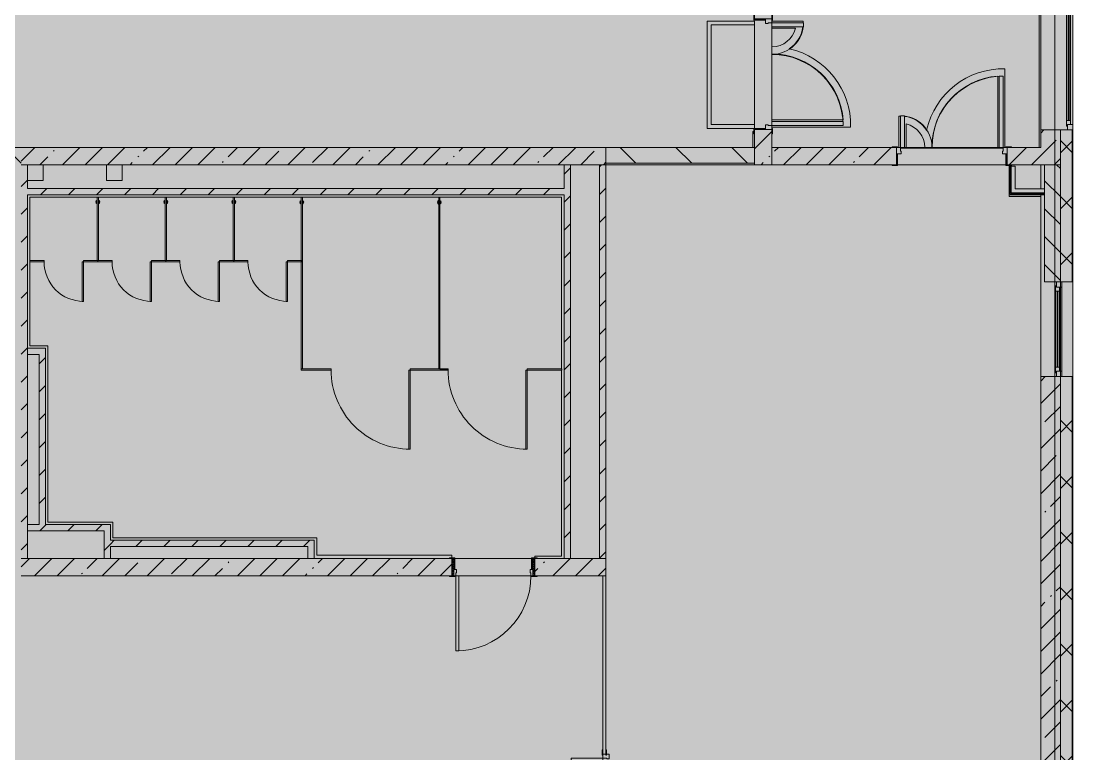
# Model space of a CAD drawing. Header units: millimetres. Extents: x 81303 to 275082, y -8553 to 29000.
# Drawn here: x 260002 to 273310, y 2927 to 12198 of the extents above; entities that cross this region are included whole.
import ezdxf

# ---------------------------------------------------------------- set-up
doc = ezdxf.new("R2010")
doc.units = ezdxf.units.MM
doc.linetypes.add('Осевая', pattern=[31.75, 6.35, -4.7625, 15.875, -4.7625])
doc.layers.add('A-DETL-GENF-2', color=7, linetype='Continuous', lineweight=9, true_color=0xc0c0c0, transparency=0.4)
for name, color, linetype, lineweight, true_color in [('A-DOOR-1', 7, 'Continuous', 5, 0xb7b7b7), ('A-DOOR-2', 7, 'Continuous', 5, 0xe2e2e2), ('A-DOOR-3', 7, 'Continuous', 5, 0xaaaaaa), ('A-DOOR-4', 7, 'Continuous', 5, 0x737373), ('A-DOOR-FRAM-1', 7, 'Continuous', 5, 0xe2e2e2), ('A-DOOR-FRAM-2', 7, 'Continuous', 5, 0xb7b7b7), ('A-DOOR-FRAM-3', 7, 'Continuous', 5, 0xaaaaaa), ('A-FLOR-1', 7, 'Continuous', 5, 0xb7b7b7), ('A-GENM-2', 7, 'Continuous', 5, 0x737373), ('A-GENM-3', 7, 'Continuous', 5, 0xe2ddcd), ('A-GLAZ-2', 7, 'Continuous', 5, 0x737373), ('A-WALL-4', 7, 'Continuous', 5, 0x737373), ('A-WALL-5', 7, 'Continuous', 9, 0x737373), ('I-WALL-2', 7, 'Continuous', 9, 0xe7e7e7), ('I-WALL-4', 7, 'Continuous', 5, 0x737373)]:
    doc.layers.add(name, color=color, linetype=linetype, lineweight=lineweight, true_color=true_color)
for name, color, linetype, lineweight in [('A-GLAZ-3', 7, 'Continuous', 5), ('A-WALL-3', 7, 'Continuous', 5), ('I-WALL-3', 7, 'Continuous', 5), ('Оси', 7, 'Continuous', 9), ('Оси-2', 7, 'Осевая', 9)]:
    doc.layers.add(name, color=color, linetype=linetype, lineweight=lineweight)
pattern_1 = [(45, (148072.5, 0), (-176.7767, 176.7767), [])]
pattern_2 = [(45, (148072.5, 0), (-285.1231, 285.1231), []), (45, (148357.62, 0), (-285.1231, 285.1231), [504.031, -100.806, 16.764, -84.042])]
pattern_3 = [(45, (148072.5, 0), (-530.33, 530.33), []), (135, (148072.5, 0), (-530.33, -530.33), [])]

# ---------------------------------------------------------------- blocks, each defined once
blk = doc.blocks.new('120_Окно_СКБ_1Ст - 120_Окно_СКБ_1Ст 1200х2500_h_ с форточкой 3-24161067-3_10_3_птичка')
at = {"layer": 'A-GLAZ-2'}
for p, q in [((-600, -127), (-600, -57)), ((-600, -57), (-530, -57)), ((600, -57), (-600, -57)), ((-530, -127), (-600, -127)), ((-600, -127), (-550, -127)), ((-530, -127), (-550, -127)), ((-550, -127), (-550, -137)), ((-530, -57), (-530, -127)), ((530, -87), (-530, -87)), ((-530, -87), (-530, -127)), ((-480, -137), (-480, -87)), ((-480, -107), (480, -107)), ((480, -117), (-480, -117)), ((480, -137), (480, -87)), ((530, -127), (530, -57)), ((530, -57), (600, -57)), ((530, -127), (530, -87)), ((600, -127), (530, -127)), ((550, -127), (530, -127)), ((550, -127), (600, -127)), ((550, -137), (550, -127)), ((600, -57), (600, -127)), ((-550, -137), (550, -137)), ((550, -137), (-550, -137))]:
    blk.add_line(p, q, dxfattribs=at)
blk = doc.blocks.new('110_Дверь_СКБ_2Ст - Д-5_п_ Из игровой в коридор-32679362-3_10_3_птичка')
at = {"layer": 'A-DOOR-2'}
for points in [[(612.5, 110), (662.5, 110), (662.5, 1010), (612.5, 1010), (612.5, 152.6)], [(-637.5, 110), (-587.5, 110), (-587.5, 510), (-637.5, 510)], [(712.5, -110), (712.5, 30), (697.5, 30), (697.5, -110)]]:
    blk.add_hatch(color=256, dxfattribs=at).paths.add_polyline_path(points)
h = blk.add_hatch(color=256, dxfattribs=at)
h.paths.add_polyline_path([(652.5, 30), (712.5, 30), (712.5, 110), (662.5, 110), (662.5, 60), (652.5, 60)])
h.paths.add_polyline_path([(-687.5, 30), (-627.5, 30), (-627.5, 60), (-637.5, 60), (-637.5, 110), (-687.5, 110)])
at = {"layer": 'A-DOOR-FRAM-1'}
for points in [[(-672.5, 110), (-672.5, 118), (-742.5, 118), (-742.5, 110)], [(-672.5, -110), (-672.5, 30), (-687.5, 30), (-687.5, -110)], [(767.5, 110), (767.5, 118), (697.5, 118), (697.5, 110), (761.2, 110)], [(-672.5, -118), (-672.5, -110), (-742.5, -110), (-742.5, -118)], [(767.5, -118), (767.5, -110), (697.5, -110), (697.5, -118), (761.2, -118)]]:
    blk.add_hatch(color=256, dxfattribs=at).paths.add_polyline_path(points)
at = {"layer": 'A-DOOR-1'}
for p, q in [((662.5, 1010), (612.5, 1010)), ((612.5, 1010), (612.5, 110)), ((662.5, 110), (662.5, 1010)), ((-637.5, 510), (-637.5, 110)), ((-587.5, 510), (-637.5, 510)), ((-587.5, 110), (-587.5, 510)), ((-637.5, 110), (-587.5, 110)), ((612.5, 110), (662.5, 110))]:
    blk.add_line(p, q, dxfattribs=at)
for centre, radius, start, end in [((662.5, 110), 900, 90, 180), ((-637.5, 110), 400, 360, 90)]:
    blk.add_arc(centre, radius, start, end, dxfattribs=at)
at = {"layer": 'A-DOOR-FRAM-2'}
for p, q in [((-672.5, 118), (-742.5, 118)), ((-742.5, 118), (-742.5, 110)), ((-742.5, 110), (-672.5, 110)), ((-637.5, 110), (-687.5, 110)), ((-687.5, 110), (-687.5, 30)), ((-687.5, 30), (-627.5, 30)), ((-672.5, 30), (-687.5, 30)), ((-687.5, 30), (-687.5, -110)), ((-672.5, 110), (-672.5, 118)), ((-672.5, -110), (-672.5, 30)), ((-637.5, 60), (-637.5, 110)), ((-627.5, 60), (-637.5, 60)), ((-627.5, 30), (-627.5, 60)), ((662.5, 60), (652.5, 60)), ((652.5, 60), (652.5, 30)), ((652.5, 30), (712.5, 30)), ((662.5, 110), (662.5, 60)), ((712.5, 110), (662.5, 110)), ((767.5, 118), (697.5, 118)), ((697.5, 118), (697.5, 110)), ((697.5, 110), (767.5, 110)), ((712.5, 30), (697.5, 30)), ((697.5, 30), (697.5, -110)), ((712.5, 30), (712.5, 110)), ((712.5, -110), (712.5, 30)), ((767.5, 110), (767.5, 118)), ((-672.5, -110), (-742.5, -110)), ((-742.5, -110), (-742.5, -118)), ((-742.5, -118), (-672.5, -118)), ((-687.5, -110), (-672.5, -110)), ((-672.5, -118), (-672.5, -110)), ((697.5, -110), (712.5, -110)), ((767.5, -110), (697.5, -110)), ((697.5, -110), (697.5, -118)), ((697.5, -118), (767.5, -118)), ((767.5, -118), (767.5, -110))]:
    blk.add_line(p, q, dxfattribs=at)
blk = doc.blocks.new('110_Дверь_СКБ_2Ст - Д-1_л_Лестничная клетка EIS60 2-32142534-3_10_3_птичка')
at = {"layer": 'A-DOOR-2'}
for points in [[(612, 110), (662, 110), (662, 1010), (612, 1010), (612, 603)], [(-588, 110), (-588, 510), (-638, 510), (-638, 110)], [(712, -110), (712, 30), (698, 25), (698, -110)]]:
    blk.add_hatch(color=256, dxfattribs=at).paths.add_polyline_path(points)
h = blk.add_hatch(color=256, dxfattribs=at)
h.paths.add_polyline_path([(652, 30), (712, 30), (712, 110), (662, 110), (662, 60), (652, 60)])
h.paths.add_polyline_path([(-688, 30), (-628, 30), (-628, 60), (-638, 60), (-638, 110), (-688, 110)])
at = {"layer": 'A-DOOR-FRAM-1'}
for points in [[(-672, 110), (-672, 118), (-742, 118), (-742, 110)], [(-672, -110), (-672, 30), (-688, 25), (-688, -110)], [(768, 110), (768, 118), (698, 118), (698, 110)], [(-672, -118), (-672, -110), (-742, -110), (-742, -118)], [(768, -118), (768, -110), (698, -110), (698, -118)]]:
    blk.add_hatch(color=256, dxfattribs=at).paths.add_polyline_path(points)
at = {"layer": 'A-DOOR-1'}
for p, q in [((662, 1010), (612, 1010)), ((612, 1010), (612, 110)), ((662, 110), (662, 1010)), ((-638, 510), (-638, 110)), ((-588, 510), (-638, 510)), ((-588, 110), (-588, 510)), ((-638, 110), (-588, 110)), ((612, 110), (662, 110))]:
    blk.add_line(p, q, dxfattribs=at)
for centre, radius, start, end in [((662, 110), 900, 90, 180), ((-638, 110), 400, 360, 90)]:
    blk.add_arc(centre, radius, start, end, dxfattribs=at)
at = {"layer": 'A-DOOR-FRAM-2'}
for p, q in [((-672, 118), (-742, 118)), ((-742, 118), (-742, 110)), ((-742, 110), (-672, 110)), ((-638, 110), (-688, 110)), ((-688, 110), (-688, 30)), ((-688, 30), (-628, 30)), ((-672, 30), (-688, 30)), ((-688, 30), (-688, -110)), ((-672, 110), (-672, 118)), ((-672, -110), (-672, 30)), ((-638, 60), (-638, 110)), ((-628, 60), (-638, 60)), ((-628, 30), (-628, 60)), ((662, 60), (652, 60)), ((652, 60), (652, 30)), ((652, 30), (712, 30)), ((662, 110), (662, 60)), ((712, 110), (662, 110)), ((768, 118), (698, 118)), ((698, 118), (698, 110)), ((698, 110), (768, 110)), ((712, 30), (698, 30)), ((698, 30), (698, -110)), ((712, 30), (712, 110)), ((712, -110), (712, 30)), ((768, 110), (768, 118)), ((-672, -110), (-742, -110)), ((-742, -110), (-742, -118)), ((-742, -118), (-672, -118)), ((-688, -110), (-672, -110)), ((-672, -118), (-672, -110)), ((698, -110), (712, -110)), ((768, -110), (698, -110)), ((698, -110), (698, -118)), ((698, -118), (768, -118)), ((768, -118), (768, -110))]:
    blk.add_line(p, q, dxfattribs=at)
blk = doc.blocks.new('110_Дверь_СКБ_1Ст_Внутренняя1 - Д-7а_л__950x2100h_Туалет-V51-3_10_3_птичка')
at = {"layer": 'A-DOOR-2'}
h = blk.add_hatch(color=256, dxfattribs=at)
h.paths.add_polyline_path([(-487.5, 110), (-487.5, 30), (-452.5, 30), (-452.5, 70), (-462.5, 70), (-462.5, 110), (-476.9, 110)])
h.paths.add_polyline_path([(512.5, 110), (487.5, 110), (487.5, 70), (477.5, 70), (477.5, 30), (512.5, 30)])
at = {"layer": 'A-DOOR-3'}
h = blk.add_hatch(dxfattribs=at)
h.set_pattern_fill('FP_85', color=256, style=0, pattern_type=2)
h.set_pattern_definition([(135, (1776.41, 174.685), (-14.14214, -14.14214), []), (225, (1776.41, 174.685), (14.14214, -14.14214), [])])
h.paths.add_polyline_path([(537.5, 110), (512.5, 110), (512.5, -110), (537.5, -110)])
at = {"layer": 'A-DOOR-FRAM-1'}
for points in [[(487.5, 1060), (447.5, 1060), (447.5, 110), (487.5, 110), (487.5, 1010.4)], [(-472.5, 118), (-542.5, 118), (-542.5, 110), (-472.5, 110)], [(-476.9, 30), (-487.5, 30), (-487.5, -110), (-472.5, -110), (-472.5, 30)], [(567.5, 118), (497.5, 118), (497.5, 110), (567.5, 110)], [(512.5, 30), (497.5, 30), (497.5, -110), (512.5, -110)], [(-472.5, -110), (-542.5, -110), (-542.5, -118), (-472.5, -118)], [(567.5, -110), (497.5, -110), (497.5, -118), (567.5, -118)]]:
    blk.add_hatch(color=256, dxfattribs=at).paths.add_polyline_path(points)
at = {"layer": 'A-DOOR-FRAM-3'}
h = blk.add_hatch(dxfattribs=at)
h.set_pattern_fill('FP_86', color=256, style=0, pattern_type=2)
h.set_pattern_definition([(45, (-346.384, 174.685), (-14.1421, 14.1421), []), (135, (-346.384, 174.685), (-14.1421, -14.1421), [])])
h.paths.add_polyline_path([(-487.5, 110), (-512.5, 110), (-512.5, -110), (-487.5, -110)])
at = {"layer": 'A-DOOR-1'}
for p, q in [((487.5, 1060), (447.5, 1060)), ((447.5, 1060), (447.5, 110)), ((487.5, 110), (487.5, 1060)), ((447.5, 110), (487.5, 110))]:
    blk.add_line(p, q, dxfattribs=at)
blk.add_arc((487.5, 110), 950, 90, 180, dxfattribs=at)
at = {"layer": 'A-DOOR-FRAM-2'}
for p, q in [((-472.5, 118), (-542.5, 118)), ((-542.5, 118), (-542.5, 110)), ((-542.5, 110), (-472.5, 110)), ((-487.5, 110), (-512.5, 110)), ((-512.5, 110), (-512.5, -110)), ((-462.5, 110), (-487.5, 110)), ((-487.5, 110), (-487.5, 30)), ((-487.5, -110), (-487.5, 110)), ((-472.5, 110), (-487.5, 110)), ((-487.5, 110), (-487.5, 109)), ((-487.5, 109), (-472.5, 109)), ((-487.5, 30), (-452.5, 30)), ((-472.5, 30), (-487.5, 30)), ((-487.5, 30), (-487.5, -110)), ((-472.5, 110), (-472.5, 118)), ((-472.5, 109), (-472.5, 110)), ((-472.5, -110), (-472.5, 30)), ((-462.5, 70), (-462.5, 110)), ((-452.5, 70), (-462.5, 70)), ((-452.5, 30), (-452.5, 70)), ((487.5, 70), (477.5, 70)), ((477.5, 70), (477.5, 30)), ((477.5, 30), (512.5, 30)), ((487.5, 110), (487.5, 70)), ((512.5, 110), (487.5, 110)), ((567.5, 118), (497.5, 118)), ((497.5, 118), (497.5, 110)), ((512.5, 110), (497.5, 110)), ((497.5, 110), (497.5, 109)), ((497.5, 110), (567.5, 110)), ((497.5, 109), (512.5, 109)), ((512.5, 30), (497.5, 30)), ((497.5, 30), (497.5, -110)), ((512.5, 30), (512.5, 110)), ((537.5, 110), (512.5, 110)), ((512.5, 110), (512.5, -110)), ((512.5, 109), (512.5, 110)), ((512.5, -110), (512.5, 30)), ((537.5, -110), (537.5, 110)), ((567.5, 110), (567.5, 118)), ((-472.5, -110), (-542.5, -110)), ((-542.5, -110), (-542.5, -118)), ((-542.5, -118), (-472.5, -118)), ((-512.5, -110), (-487.5, -110)), ((-487.5, -110), (-472.5, -110)), ((-472.5, -118), (-472.5, -110)), ((497.5, -110), (512.5, -110)), ((567.5, -110), (497.5, -110)), ((497.5, -110), (497.5, -118)), ((497.5, -118), (567.5, -118)), ((512.5, -110), (537.5, -110)), ((567.5, -118), (567.5, -110))]:
    blk.add_line(p, q, dxfattribs=at)
blk = doc.blocks.new('120_Окно_СКБ_2Ст_Фрамуга сверху - 120_Окно_СКБ_2Ст_2300х2500_h_ ДОО 2-24160916-3_10_3_птичка')
at = {"layer": 'A-GLAZ-2'}
for p, q in [((-1150, 13), (-1150, 78)), ((-1080, 13), (-1150, 13)), ((-1150, 13), (-540, 13)), ((-1080, 78), (-1080, 13)), ((-590, 53), (-1080, 53)), ((-590, 43), (-1080, 43)), ((-1080, 13), (-540, 13)), ((-590, 13), (-590, 78)), ((-520, 13), (-590, 13)), ((-520, 13), (-540, 13)), ((-540, 13), (-540, 3)), ((-540, 3), (1100, 3)), ((1100, 3), (-540, 3)), ((-520, 78), (-520, 13)), ((1080, 53), (-520, 53)), ((-520, 53), (-520, 13)), ((-470, 3), (-470, 53)), ((-470, 33), (1030, 33)), ((1030, 23), (-470, 23)), ((1030, 3), (1030, 53)), ((1080, 13), (1080, 78)), ((1080, 13), (1080, 53)), ((1150, 13), (1080, 13)), ((1100, 13), (1080, 13)), ((1100, 13), (1150, 13)), ((1100, 3), (1100, 13)), ((1150, 78), (1150, 13))]:
    blk.add_line(p, q, dxfattribs=at)
at = {"layer": 'A-GLAZ-3'}
for p, q in [((-1150, 83), (-1080, 83)), ((1150, 83), (-1150, 83)), ((-1080, 83), (1080, 83)), ((-590, 83), (-520, 83)), ((1080, 83), (1150, 83))]:
    blk.add_line(p, q, dxfattribs=at)
blk = doc.blocks.new('131_Сантехническая перегородка_Дверь 5 - СД-1-V163-3_10_3_птичка')
at = {"layer": 'A-GENM-3'}
for points in [[(70, 8), (70, -8), (250, -8), (250, 8)], [(750, 8), (750, -8), (930, -8), (930, 8)]]:
    blk.add_hatch(color=256, dxfattribs=at).paths.add_polyline_path(points)
at = {"layer": 'A-DOOR-4'}
for p, q in [((266, 508), (250, 508)), ((250, 8), (250, 508)), ((266, 8), (266, 508)), ((266, 8), (250, 8))]:
    blk.add_line(p, q, dxfattribs=at)
blk.add_arc((250, 8), 500, 360, 90, dxfattribs=at)
at = {"layer": 'A-GENM-2'}
for p, q in [((250, 8), (70, 8)), ((70, 8), (70, -8)), ((250, -8), (250, 8)), ((930, 8), (750, 8)), ((750, 8), (750, -8)), ((930, -8), (930, 8)), ((70, -8), (250, -8)), ((750, -8), (930, -8))]:
    blk.add_line(p, q, dxfattribs=at)
blk = doc.blocks.new('131_Сантехническая перегородка 6 - СП-1-V161-3_10_3_птичка')
at = {"layer": 'A-GENM-3'}
blk.add_hatch(color=256, dxfattribs=at).paths.add_polyline_path([(800, 8), (0, 8), (0, -8), (800, -8)])
at = {"layer": 'A-GENM-2'}
for p, q in [((800, 8), (0, 8)), ((0, 8), (0, -8)), ((800, -8), (800, 8)), ((0, -8), (800, -8))]:
    blk.add_line(p, q, dxfattribs=at)
at = {"layer": 'A-GENM-2', "flags": 128}
for points in [[(71, 8), (71, 9), (71, 9), (70, 9), (70, 10), (70, 10), (69, 11), (69, 11), (68, 12), (68, 12), (67, 12), (67, 13), (66, 13), (66, 13), (65, 14), (65, 14), (64, 14), (64, 14), (63, 14), (62, 15), (62, 15), (61, 15), (61, 15), (60, 15), (59, 15), (59, 15), (58, 15), (58, 15), (57, 15), (56, 15), (56, 15), (55, 15), (55, 15), (54, 14), (54, 14), (53, 14), (52, 14), (52, 13), (51, 13), (51, 13), (50, 13), (50, 12), (49, 12), (49, 11), (48, 11), (48, 11), (48, 10), (47, 10), (47, 9), (46, 9), (46, 8), (46, 8)], [(46, -8), (46, -9), (47, -9), (47, -9), (47, -10), (48, -10), (48, -11), (49, -11), (49, -12), (50, -12), (50, -12), (51, -13), (51, -13), (52, -13), (52, -14), (53, -14), (53, -14), (54, -14), (54, -14), (55, -15), (56, -15), (56, -15), (57, -15), (57, -15), (58, -15), (59, -15), (59, -15), (60, -15), (60, -15), (61, -15), (62, -15), (62, -15), (63, -15), (63, -14), (64, -14), (64, -14), (65, -14), (66, -13), (66, -13), (67, -13), (67, -13), (68, -12), (68, -12), (69, -11), (69, -11), (69, -11), (70, -10), (70, -10), (71, -9), (71, -9), (71, -8), (71, -8)]]:
    blk.add_lwpolyline(points, dxfattribs=at)
at = {"layer": 'A-GENM-2'}
for radius, start, end in [(24.6, 19.9113, 160.0887), (17.6, 45, 135), (17.6, 45, 135), (15.1, 45, 135), (24.6, 199.9113, 340.0887), (17.6, 225, 315), (17.6, 225, 315), (15.1, 225, 315)]:
    blk.add_arc((59, 0), radius, start, end, dxfattribs=at)
blk = doc.blocks.new('131_Сантехническая перегородка 7 - СП-1-V160-3_10_3_птичка')
at = {"layer": 'A-GENM-3'}
blk.add_hatch(color=256, dxfattribs=at).paths.add_polyline_path([(2166, 8), (-4, 8), (-4, -8), (2166, -8)])
at = {"layer": 'A-GENM-2'}
for p, q in [((2166, 8), (-4, 8)), ((-4, 8), (-4, -8)), ((2166, -8), (2166, 8)), ((-4, -8), (2166, -8))]:
    blk.add_line(p, q, dxfattribs=at)
at = {"layer": 'A-GENM-2', "flags": 128}
for points in [[(71, 8), (71, 9), (71, 9), (70, 9), (70, 10), (70, 10), (69, 11), (69, 11), (68, 12), (68, 12), (67, 12), (67, 13), (66, 13), (66, 13), (65, 14), (65, 14), (64, 14), (64, 14), (63, 14), (62, 15), (62, 15), (61, 15), (61, 15), (60, 15), (59, 15), (59, 15), (58, 15), (58, 15), (57, 15), (56, 15), (56, 15), (55, 15), (55, 15), (54, 14), (54, 14), (53, 14), (52, 14), (52, 13), (51, 13), (51, 13), (50, 13), (50, 12), (49, 12), (49, 11), (48, 11), (48, 11), (48, 10), (47, 10), (47, 9), (46, 9), (46, 8), (46, 8)], [(46, -8), (46, -9), (47, -9), (47, -9), (47, -10), (48, -10), (48, -11), (49, -11), (49, -12), (50, -12), (50, -12), (51, -13), (51, -13), (52, -13), (52, -14), (53, -14), (53, -14), (54, -14), (54, -14), (55, -15), (56, -15), (56, -15), (57, -15), (57, -15), (58, -15), (59, -15), (59, -15), (60, -15), (60, -15), (61, -15), (62, -15), (62, -15), (63, -15), (63, -14), (64, -14), (64, -14), (65, -14), (66, -13), (66, -13), (67, -13), (67, -13), (68, -12), (68, -12), (69, -11), (69, -11), (69, -11), (70, -10), (70, -10), (71, -9), (71, -9), (71, -8), (71, -8)]]:
    blk.add_lwpolyline(points, dxfattribs=at)
at = {"layer": 'A-GENM-2'}
for radius, start, end in [(24.6, 19.9113, 160.0887), (17.6, 45, 135), (17.6, 45, 135), (15.1, 45, 135), (24.6, 199.9113, 340.0887), (17.6, 225, 315), (17.6, 225, 315), (15.1, 225, 315)]:
    blk.add_arc((59, 0), radius, start, end, dxfattribs=at)
blk = doc.blocks.new('131_Сантехническая перегородка_Дверь МГН - СД-1-V162-3_10_3_птичка')
at = {"layer": 'A-GENM-3'}
for points in [[(-370, 8), (-370, -8), (10, -8), (10, 8)], [(1010, 8), (1010, -8), (1390, -8), (1390, 8), (1256, 8)]]:
    blk.add_hatch(color=256, dxfattribs=at).paths.add_polyline_path(points)
at = {"layer": 'A-DOOR-4'}
for p, q in [((10, 1008), (26, 1008)), ((10, 8), (10, 1008)), ((26, 8), (26, 1008)), ((10, 8), (26, 8))]:
    blk.add_line(p, q, dxfattribs=at)
blk.add_arc((10, 8), 1000, 360, 90, dxfattribs=at)
at = {"layer": 'A-GENM-2'}
for p, q in [((10, 8), (-370, 8)), ((-370, 8), (-370, -8)), ((10, -8), (10, 8)), ((1390, 8), (1010, 8)), ((1010, 8), (1010, -8)), ((1390, -8), (1390, 8)), ((-370, -8), (10, -8)), ((1010, -8), (1390, -8))]:
    blk.add_line(p, q, dxfattribs=at)
blk = doc.blocks.new('131_Сантехническая перегородка_Дверь МГН 2 - СД-1-V164-3_10_3_птичка')
at = {"layer": 'A-GENM-3'}
for points in [[(-430, 8), (-430, -8), (10, -8), (10, 8)], [(1010, 8), (1010, -8), (1110, -8), (1110, 8)]]:
    blk.add_hatch(color=256, dxfattribs=at).paths.add_polyline_path(points)
at = {"layer": 'A-DOOR-4'}
for p, q in [((10, 1008), (26, 1008)), ((10, 8), (10, 1008)), ((26, 8), (26, 1008)), ((10, 8), (26, 8))]:
    blk.add_line(p, q, dxfattribs=at)
blk.add_arc((10, 8), 1000, 360, 90, dxfattribs=at)
at = {"layer": 'A-GENM-2'}
for p, q in [((10, 8), (-430, 8)), ((-430, 8), (-430, -8)), ((10, -8), (10, 8)), ((1110, 8), (1010, 8)), ((1010, 8), (1010, -8)), ((1110, -8), (1110, 8)), ((-430, -8), (10, -8)), ((1010, -8), (1110, -8))]:
    blk.add_line(p, q, dxfattribs=at)
blk = doc.blocks.new('110_Дверь_СКБ_2Ст - Д-5_п__в составе перегородки _не входит в спец__-32680317-3_10_3_птичка')
at = {"layer": 'A-DOOR-2'}
h = blk.add_hatch(color=256, dxfattribs=at)
h.paths.add_polyline_path([(712, -20), (712, 60), (652, 60), (652, 30), (662, 30), (662, -20)])
h.paths.add_polyline_path([(-628, 60), (-688, 60), (-688, -20), (-638, -20), (-638, 30), (-628, 30)])
for points in [[(-588, -420), (-588, -20), (-638, -20), (-638, -420)], [(662, -920), (662, -20), (612, -20), (612, -920)]]:
    blk.add_hatch(color=256, dxfattribs=at).paths.add_polyline_path(points)
at = {"layer": 'A-DOOR-FRAM-1'}
for points in [[(-673, 28), (-743, 28), (-743, 20), (-673, 20)], [(767, 28), (697, 28), (697, 20), (767, 20)], [(-673, -20), (-743, -20), (-743, -28), (-673, -28)], [(767, -20), (697, -20), (697, -28), (767, -24)]]:
    blk.add_hatch(color=256, dxfattribs=at).paths.add_polyline_path(points)
at = {"layer": 'A-DOOR-1'}
for p, q in [((-638, -20), (-588, -20)), ((-638, -420), (-638, -20)), ((-588, -20), (-588, -420)), ((612, -20), (662, -20)), ((612, -920), (612, -20)), ((662, -20), (662, -920)), ((-588, -420), (-638, -420)), ((662, -920), (612, -920))]:
    blk.add_line(p, q, dxfattribs=at)
for centre, radius, start, end in [((-638, -20), 400, 270, 0), ((662, -20), 900, 180, 270)]:
    blk.add_arc(centre, radius, start, end, dxfattribs=at)
at = {"layer": 'A-DOOR-FRAM-2'}
for p, q in [((-743, 28), (-673, 28)), ((-743, 20), (-743, 28)), ((-673, 20), (-743, 20)), ((-688, 60), (-628, 60)), ((-688, -20), (-688, 60)), ((-688, 20), (-673, 20)), ((-688, 19), (-688, 20)), ((-673, 19), (-688, 19)), ((-673, 28), (-673, 20)), ((-673, 20), (-673, 19)), ((-638, 30), (-638, -20)), ((-628, 30), (-638, 30)), ((-628, 60), (-628, 30)), ((652, 60), (712, 60)), ((652, 30), (652, 60)), ((662, 30), (652, 30)), ((662, -20), (662, 30)), ((697, 20), (697, 28)), ((697, 28), (767, 28)), ((697, 19), (697, 20)), ((697, 20), (712, 20)), ((767, 20), (697, 20)), ((712, 19), (697, 19)), ((712, 60), (712, -20)), ((712, 20), (712, 19)), ((767, 28), (767, 20)), ((-743, -20), (-673, -20)), ((-743, -28), (-743, -20)), ((-673, -28), (-743, -28)), ((-638, -20), (-688, -20)), ((-673, -20), (-673, -28)), ((712, -20), (662, -20)), ((697, -28), (697, -20)), ((697, -20), (767, -20)), ((766, -28), (697, -28))]:
    blk.add_line(p, q, dxfattribs=at)

msp = doc.modelspace()

# ---------------------------------------------------------------- hatches: boundary and pattern name
at = {"layer": 'A-DETL-GENF-2'}
msp.add_hatch(color=256, dxfattribs=at).paths.add_polyline_path([(273305.5, -258), (273305.5, 21479), (241405.5, 21479), (241405.5, 27379), (232642.5, 27379), (232642.5, 10208.3), (237282.5, 10208.3), (237282.5, -258), (272060.1, -258)])
at = {"layer": 'A-WALL-3'}
h = msp.add_hatch(dxfattribs=at)
h.set_pattern_fill('FP_58', color=256, style=0, pattern_type=2)
h.set_pattern_definition([(45, (148072.5, 0), (-353.5534, 353.5534), []), (135, (148072.5, 0), (-353.5534, -353.5534), [])])
h.paths.add_polyline_path([(273293.8, -250), (273302.5, -250), (273302.5, 7700), (273152.5, 7700), (273152.5, -250), (273278, -250)])
h.paths.add_polyline_path([(273302.5, 8900), (273302.5, 10820), (273152.5, 10820), (273152.5, 8900)])
h.paths.add_polyline_path([(273302.5, 13120), (273302.5, 21400), (273152.5, 21400), (273152.5, 13120)])
h = msp.add_hatch(dxfattribs=at)
h.set_pattern_fill('FP_56', color=256, style=0, pattern_type=2)
h.set_pattern_definition([(135, (148072.5, 0), (-176.7767, -176.7767), [])])
h.paths.add_polyline_path([(273152.5, 8900), (273152.5, 10380), (272952.5, 10380), (272952.5, 8900)])
at = {"layer": 'I-WALL-2'}
for points in [[(272577.5, 10025), (272577.5, 10360), (272527.5, 10360), (272527.5, 10025)], [(272952.5, 10025), (272952.5, 10075), (272577.5, 10075), (272577.5, 10025)]]:
    msp.add_hatch(color=256, dxfattribs=at).paths.add_polyline_path(points)
at = {"layer": 'I-WALL-3'}
h = msp.add_hatch(dxfattribs=at)
h.set_pattern_fill('FP_54', color=256, style=0, pattern_type=2)
h.set_pattern_definition(pattern_2)
h.paths.add_polyline_path([(272902.5, 10600), (273152.5, 10600), (273152.5, 10820), (272902.5, 10820), (272902.5, 10642.6)])
h.paths.add_polyline_path([(273152.5, 13120), (273152.5, 21400), (272902.5, 21400), (272902.5, 13120)])
h = msp.add_hatch(dxfattribs=at)
h.set_pattern_fill('FP_54', color=256, style=0, pattern_type=2)
h.set_pattern_definition(pattern_2)
h.paths.add_polyline_path([(269282.5, 10380), (269502.5, 10380), (269502.5, 10825), (269282.5, 10825), (269282.5, 10400)])
h.paths.add_polyline_path([(269502.5, 12225), (269502.5, 13400), (269282.5, 13400), (269282.5, 12225), (269452.5, 12225)])
h.paths.add_polyline_path([(269282.5, 13900), (269502.5, 13900), (269502.5, 18600), (269282.5, 18600), (269282.5, 14691.7)])
h.paths.add_polyline_path([(269502.1, 19100), (269502.5, 19100), (269502.5, 19110), (269282.5, 19110), (269282.5, 19100)])
h = msp.add_hatch(dxfattribs=at)
h.set_pattern_fill('FP_57', color=256, style=0, pattern_type=2)
h.set_pattern_definition([(135, (148072.5, 0), (-353.5534, -353.5534), [])])
h.paths.add_polyline_path([(268331.3, 10400), (269282.5, 10400), (269282.5, 10600), (267402.5, 10600), (267402.5, 10400)])
h.paths.add_polyline_path([(257664.4, 10400), (258302.5, 10400), (258302.5, 10600), (257177.5, 10600), (257177.5, 10400), (257377.5, 10400)])
h.paths.add_polyline_path([(255777.5, 10400), (255777.5, 10600), (255422.5, 10600), (255422.5, 10400), (255722.5, 10400)])
h.paths.add_polyline_path([(259941.4, 10400), (260002.5, 10400), (260002.5, 10600), (259252.5, 10600), (259252.5, 10400), (259282.5, 10400)])
h = msp.add_hatch(dxfattribs=at)
h.set_pattern_fill('FP_54', color=256, style=0, pattern_type=2)
h.set_pattern_definition(pattern_2)
h.paths.add_polyline_path([(267402.5, 10380), (267402.5, 10600), (260002.5, 10600), (260002.5, 10380), (264602.4, 10380)])
h = msp.add_hatch(dxfattribs=at)
h.set_pattern_fill('FP_54', color=256, style=0, pattern_type=2)
h.set_pattern_definition(pattern_2)
h.paths.add_polyline_path([(270195.7, 10380), (271077.5, 10380), (271077.5, 10600), (269502.5, 10600), (269502.5, 10380)])
h.paths.add_polyline_path([(273152.5, 10380), (273152.5, 10600), (272477.5, 10600), (272477.5, 10380), (272992.3, 10380)])
h = msp.add_hatch(dxfattribs=at)
h.set_pattern_fill('FP_59', color=256, style=0, pattern_type=2)
h.set_pattern_definition(pattern_1)
h.paths.add_polyline_path([(260082.5, 5400), (260082.5, 10380), (260002.5, 10380), (260002.5, 5400)])
h = msp.add_hatch(dxfattribs=at)
h.set_pattern_fill('FP_59', color=256, style=0, pattern_type=2)
h.set_pattern_definition(pattern_1)
h.paths.add_polyline_path([(266952.5, 5400), (266952.5, 10380), (266872.5, 10380), (266872.5, 5400), (266933, 5400)])
h = msp.add_hatch(dxfattribs=at)
h.set_pattern_fill('FP_59', color=256, style=0, pattern_type=2)
h.set_pattern_definition(pattern_1)
h.paths.add_polyline_path([(267402.5, 5400), (267402.5, 10380), (267322.5, 10380), (267322.5, 5400), (267399.1, 5400)])
h = msp.add_hatch(dxfattribs=at)
h.set_pattern_fill('FP_143', color=256, style=0, pattern_type=2)
h.set_pattern_definition(pattern_3)
h.paths.add_polyline_path([(272515, 10000), (272515, 10360), (272502.5, 10360), (272502.5, 10000)])
h = msp.add_hatch(dxfattribs=at)
h.set_pattern_fill('FP_143', color=256, style=0, pattern_type=2)
h.set_pattern_definition(pattern_3)
h.paths.add_polyline_path([(272527.5, 10012.5), (272526.2, 10360), (272515, 10360), (272515, 10012.5)])
h = msp.add_hatch(dxfattribs=at)
h.set_pattern_fill('FP_59', color=256, style=0, pattern_type=2)
h.set_pattern_definition(pattern_1)
h.paths.add_polyline_path([(266872.5, 10000), (266872.5, 10080), (260082.5, 10080), (260082.5, 10000), (264602.4, 10000)])
h = msp.add_hatch(dxfattribs=at)
h.set_pattern_fill('FP_143', color=256, style=0, pattern_type=2)
h.set_pattern_definition(pattern_3)
h.paths.add_polyline_path([(272515, 10000), (272952.5, 10000), (272952.5, 10012.5), (272515, 10012.5)])
h = msp.add_hatch(dxfattribs=at)
h.set_pattern_fill('FP_143', color=256, style=0, pattern_type=2)
h.set_pattern_definition(pattern_3)
h.paths.add_polyline_path([(272952.5, 10012.5), (272952.5, 10025), (272527.5, 10025), (272527.5, 10012.5), (272577.5, 10012.5)])
h = msp.add_hatch(dxfattribs=at)
h.set_pattern_fill('FP_59', color=256, style=0, pattern_type=2)
h.set_pattern_definition(pattern_1)
h.paths.add_polyline_path([(260312.5, 5830), (260312.5, 7980), (260232.5, 7980), (260232.5, 5830)])
h = msp.add_hatch(dxfattribs=at)
h.set_pattern_fill('FP_54', color=256, style=0, pattern_type=2)
h.set_pattern_definition(pattern_2)
h.paths.add_polyline_path([(273073.6, -100), (273152.5, -100), (273152.5, 7700), (272902.5, 7700), (272902.5, -100)])
h = msp.add_hatch(dxfattribs=at)
h.set_pattern_fill('FP_59', color=256, style=0, pattern_type=2)
h.set_pattern_definition(pattern_1)
h.paths.add_polyline_path([(258322.5, 6620), (258352.5, 6620), (258352.5, 6700), (257822.5, 6700), (257822.5, 6620)])
h.paths.add_polyline_path([(259302.5, 6620), (260002.5, 6620), (260002.5, 6700), (259302.5, 6700)])
h = msp.add_hatch(dxfattribs=at)
h.set_pattern_fill('FP_59', color=256, style=0, pattern_type=2)
h.set_pattern_definition(pattern_1)
h.paths.add_polyline_path([(261052.5, 5750), (261052.5, 5830), (260082.5, 5830), (260082.5, 5750), (260873.6, 5750)])
h = msp.add_hatch(dxfattribs=at)
h.set_pattern_fill('FP_59', color=256, style=0, pattern_type=2)
h.set_pattern_definition(pattern_1)
h.paths.add_polyline_path([(261052.5, 5400), (261132.5, 5400), (261132.5, 5830), (261052.5, 5830), (261052.5, 5750)])
h = msp.add_hatch(dxfattribs=at)
h.set_pattern_fill('FP_59', color=256, style=0, pattern_type=2)
h.set_pattern_definition(pattern_1)
h.paths.add_polyline_path([(263632.5, 5550), (263632.5, 5630), (261132.5, 5630), (261132.5, 5550)])
h = msp.add_hatch(dxfattribs=at)
h.set_pattern_fill('FP_59', color=256, style=0, pattern_type=2)
h.set_pattern_definition(pattern_1)
h.paths.add_polyline_path([(263712.5, 5400), (263712.5, 5630), (263632.5, 5630), (263632.5, 5400)])
h = msp.add_hatch(dxfattribs=at)
h.set_pattern_fill('FP_54', color=256, style=0, pattern_type=2)
h.set_pattern_definition(pattern_2)
h.paths.add_polyline_path([(266532.5, 5180), (267402.5, 5180), (267399.1, 5400), (266502.5, 5400), (266502.5, 5180)])
h.paths.add_polyline_path([(260002.5, 5180), (265452.5, 5180), (265452.5, 5400), (260002.5, 5400)])

# ---------------------------------------------------------------- linework, layer by layer
at = {"layer": 'A-FLOR-1'}
for p, q in [((272881.5, 10600), (272881.5, 13450)), ((268682.5, 12197.6), (268682.5, 10840)), ((269282.5, 12197.6), (268682.5, 12197.6)), ((268732.5, 10890), (268732.5, 12147.6)), ((268732.5, 12147.6), (269282.5, 12147.6)), ((269282.5, 12147.6), (269282.5, 12197.6)), ((269897.2, 12197.6), (269502.8, 12197.6)), ((269502.8, 12197.6), (269502.8, 12175)), ((269502.8, 12125), (269502.8, 12107.6)), ((269502.8, 12107.6), (269799.9, 12107.6)), ((269502.8, 11871.4), (269502.8, 11781.4)), ((272450.3, 10600), (272450.3, 11594.3)), ((272360.3, 11501.8), (272360.3, 10599.5)), ((270405.1, 10946.4), (269502.8, 10946.4)), ((269502.8, 10946.4), (269502.8, 10925)), ((271109.2, 10993.9), (271109.2, 10600)), ((268682.5, 10840), (269274.5, 10840)), ((269282.5, 10890), (268732.5, 10890)), ((269261.5, 10800), (269274.5, 10800)), ((269261.5, 10600), (269261.5, 10800)), ((269282.5, 10840), (269282.5, 10890)), ((269502.8, 10875), (269502.8, 10856.4)), ((269502.8, 10856.4), (270497.6, 10856.4)), ((271199.2, 10599.5), (271199.2, 10896.6)), ((271127.9, 10599.5), (271199.2, 10599.5)), ((271127.9, 10590), (272427.5, 10590)), ((271435.3, 10599.5), (271525.3, 10599.5)), ((272360.3, 10599.5), (272427.5, 10599.5)), ((260282.5, 10380), (260282.5, 10180)), ((261082.5, 10180), (261082.5, 10380)), ((261282.5, 10380), (261282.5, 10180)), ((269282.5, 10380), (267402.5, 10380)), ((272502.5, 10360), (272502.5, 10372)), ((260282.5, 10180), (260082.5, 10180)), ((261282.5, 10180), (261082.5, 10180)), ((272502.5, 9980), (272502.5, 10000)), ((263545.5, 9969), (260113.5, 9969)), ((260113.5, 9969), (260113.5, 9168)), ((265286, 9969), (263561.5, 9969)), ((266841.5, 9969), (265302, 9969)), ((266841.5, 7799), (266841.5, 9969)), ((272902.5, 9980), (272502.5, 9980)), ((260113.5, 9152), (260113.5, 8091)), ((260113.5, 8091), (260343.5, 8091)), ((260343.5, 8091), (260343.5, 5861)), ((266841.5, 5431), (266841.5, 7783)), ((260343.5, 5861), (261163.5, 5861)), ((261163.5, 5861), (261163.5, 5661)), ((261163.5, 5661), (263743.5, 5661)), ((263743.5, 5661), (263743.5, 5441)), ((263743.5, 5441), (265452.5, 5441)), ((265452.5, 5441), (265452.5, 5408)), ((266502.5, 5408), (266502.5, 5431)), ((266502.5, 5431), (266841.5, 5431))]:
    msp.add_line(p, q, dxfattribs=at)
for centre, radius, start, end in [((269502.8, 12176.4), 395, 303.54048, 352.50848), ((269502.8, 12176.4), 395, 359.78737, 3.07201), ((269502.8, 12176.4), 305, 270, 346.9573), ((269502.8, 10876.4), 995, 358.8489, 77.32946), ((269502.8, 10876.4), 905, 4.43687, 90), ((272430.3, 10599.5), 995, 88.8489, 167.32946), ((272430.3, 10599.5), 905, 94.43687, 180), ((271130.3, 10599.5), 395, 90.40773, 93.07201), ((271130.3, 10599.5), 395, 33.54048, 83.14192), ((271130.3, 10599.5), 305, 0, 76.9573)]:
    msp.add_arc(centre, radius, start, end, dxfattribs=at)
at = {"layer": 'A-WALL-3'}
for p, q in [((273310.5, 7700), (273310.5, 21558)), ((273310.5, -258), (273310.5, 7700))]:
    msp.add_line(p, q, dxfattribs=at)
at = {"layer": 'A-WALL-4'}
for p, q in [((273305.5, 10820), (273152.5, 10820)), ((273152.5, 10600), (273152.5, 10380)), ((272952.5, 10380), (272952.5, 8900)), ((272952.5, 8900), (273152.5, 8900)), ((273152.5, 8900), (273305.5, 8900)), ((273152.5, 8900), (273152.5, -100)), ((273305.5, 7700), (273152.5, 7700))]:
    msp.add_line(p, q, dxfattribs=at)
at = {"layer": 'A-WALL-5'}
for p, q in [((273152.5, 10820), (273152.5, 10600)), ((273152.5, 10600), (273152.5, 10820)), ((273302.5, 8900), (273302.5, 10820)), ((273305.5, 8900), (273305.5, 10820)), ((267402.5, 10600), (267402.5, 10400)), ((269282.5, 10400), (269282.5, 10600)), ((260082.5, 10380), (260002.5, 10380)), ((272515, 10012.5), (272515, 10360)), ((272527.5, 10025), (272527.5, 10360)), ((273152.5, 10380), (272952.5, 10380)), ((273152.5, 10380), (273152.5, 8900)), ((273152.5, 8900), (273152.5, 10380)), ((272952.5, 10012.5), (272515, 10012.5)), ((272952.5, 10025), (272527.5, 10025)), ((273302.5, -250), (273302.5, 7700)), ((273305.5, -253), (273305.5, 7700)), ((260002.5, 5400), (260082.5, 5400)), ((266872.5, 5400), (266952.5, 5400)), ((267322.5, 5400), (267402.5, 5400)), ((267402.5, 5180), (267362.5, 5180))]:
    msp.add_line(p, q, dxfattribs=at)
at = {"layer": 'I-WALL-4'}
for p, q in [((272902.5, 18850), (272902.5, 10600)), ((269282.5, 10890), (269282.5, 12147.6)), ((269502.5, 12125), (269502.5, 10925)), ((273152.5, 10820), (272902.5, 10820)), ((269282.5, 10770), (269282.5, 10600)), ((269502.5, 10380), (269502.5, 10770)), ((269282.5, 10600), (259282.5, 10600)), ((271022.5, 10600), (269502.5, 10600)), ((271199.2, 10600), (271435.3, 10600)), ((271524.5, 10600), (272360.3, 10600)), ((272902.5, 10600), (272532.5, 10600)), ((273152.5, 10380), (273152.5, 10600)), ((267402.5, 10400), (269282.5, 10400)), ((267402.5, 2980), (267402.5, 10400)), ((269282.5, 10400), (269282.5, 10380)), ((260082.5, 10080), (260082.5, 10380)), ((260082.5, 10380), (267402.5, 10380)), ((266872.5, 10380), (266872.5, 10080)), ((266952.5, 5400), (266952.5, 10380)), ((267322.5, 10380), (267322.5, 5400)), ((269282.5, 10380), (271022.5, 10380)), ((272462.5, 10380), (271092.5, 10380)), ((272502.5, 10360), (272502.5, 10000)), ((272577.5, 10360), (272502.5, 10360)), ((272532.5, 10380), (272952.5, 10380)), ((272577.5, 10075), (272577.5, 10360)), ((272902.5, 10075), (272902.5, 10380)), ((266872.5, 10080), (260082.5, 10080)), ((260082.5, 5400), (260082.5, 10000)), ((260082.5, 10000), (266872.5, 10000)), ((266872.5, 10000), (266872.5, 5400)), ((272502.5, 10000), (272952.5, 10000)), ((272952.5, 10075), (272577.5, 10075)), ((272902.5, 10000), (272902.5, 150)), ((273152.5, 8900), (273152.5, 7701)), ((260312.5, 8060), (260082.5, 8060)), ((260312.5, 5830), (260312.5, 8060)), ((260082.5, 7980), (260232.5, 7980)), ((260232.5, 7980), (260232.5, 5830)), ((272902.5, 7701), (273152.5, 7701)), ((273152.5, 7700), (272902.5, 7700)), ((273152.5, -100), (273152.5, 7700)), ((260232.5, 5830), (260082.5, 5830)), ((260082.5, 5750), (261052.5, 5750)), ((261132.5, 5830), (260312.5, 5830)), ((261052.5, 5750), (261052.5, 5400)), ((261132.5, 5630), (261132.5, 5830)), ((263712.5, 5630), (261132.5, 5630)), ((263712.5, 5400), (263712.5, 5630)), ((261132.5, 5550), (263632.5, 5550)), ((261132.5, 5400), (261132.5, 5550)), ((263632.5, 5550), (263632.5, 5400)), ((265422.5, 5400), (260082.5, 5400)), ((265492.5, 5400), (266462.5, 5400)), ((266872.5, 5400), (266532.5, 5400)), ((267322.5, 5400), (266952.5, 5400)), ((260002.5, 5180), (265422.5, 5180)), ((266452.5, 5180), (265542.5, 5180)), ((266532.5, 5180), (267362.5, 5180)), ((267362.5, 5180), (267362.5, 2980))]:
    msp.add_line(p, q, dxfattribs=at)
at = {"layer": 'Оси'}
for p, q in [((273082.5, 10029.8), (273082.5, 21915.1)), ((273082.5, -1906.3), (273082.5, 9979))]:
    msp.add_line(p, q, dxfattribs=at)
at = {"layer": 'Оси-2'}
msp.add_line((273082.5, 9979), (273082.5, 10029.8), dxfattribs=at)

# ---------------------------------------------------------------- block references
at = {"layer": 'A-DOOR-1'}
for name, p, rotation in [('110_Дверь_СКБ_2Ст - Д-1_л_Лестничная клетка EIS60 2-32142534-3_10_3_птичка', (269392.5, 11537.5), 269.9999999999998), ('110_Дверь_СКБ_1Ст_Внутренняя1 - Д-7а_л__950x2100h_Туалет-V51-3_10_3_птичка', (265990, 5290), 180), ('110_Дверь_СКБ_2Ст - Д-5_п__в составе перегородки _не входит в спец__-32680317-3_10_3_птичка', (267382.5, 2237.5), 270)]:
    msp.add_blockref(name, p, dxfattribs=dict(at, rotation=rotation))
msp.add_blockref('110_Дверь_СКБ_2Ст - Д-5_п_ Из игровой в коридор-32679362-3_10_3_птичка', (271765, 10490), dxfattribs=at)
at = {"layer": 'A-GENM-2'}
for name, p, rotation in [('131_Сантехническая перегородка 6 - СП-1-V161-3_10_3_птичка', (260973.5, 9968), 270.0000000000007), ('131_Сантехническая перегородка 6 - СП-1-V161-3_10_3_птичка', (261833.5, 9968), 270.0000000000007), ('131_Сантехническая перегородка 6 - СП-1-V161-3_10_3_птичка', (262693.5, 9968), 270.0000000000007), ('131_Сантехническая перегородка 7 - СП-1-V160-3_10_3_птичка', (263553.5, 9964.9), 269.9999999999999), ('131_Сантехническая перегородка 7 - СП-1-V160-3_10_3_птичка', (265294, 9964.9), 269.9999999999999), ('131_Сантехническая перегородка_Дверь 5 - СД-1-V163-3_10_3_птичка', (261043.5, 9160), 180), ('131_Сантехническая перегородка_Дверь 5 - СД-1-V163-3_10_3_птичка', (261903.5, 9160), 180), ('131_Сантехническая перегородка_Дверь 5 - СД-1-V163-3_10_3_птичка', (262763.5, 9160), 180), ('131_Сантехническая перегородка_Дверь 5 - СД-1-V163-3_10_3_птичка', (263623.5, 9160), 180), ('131_Сантехническая перегородка_Дверь МГН - СД-1-V162-3_10_3_птичка', (264935.5, 7791), 180), ('131_Сантехническая перегородка_Дверь МГН 2 - СД-1-V164-3_10_3_птичка', (266415.5, 7791), 180)]:
    msp.add_blockref(name, p, dxfattribs=dict(at, rotation=rotation))
at = {"layer": 'A-GLAZ-2', "rotation": 269.9999999999999}
for name, p in [('120_Окно_СКБ_2Ст_Фрамуга сверху - 120_Окно_СКБ_2Ст_2300х2500_h_ ДОО 2-24160916-3_10_3_птичка', (273227.5, 11970)), ('120_Окно_СКБ_1Ст - 120_Окно_СКБ_1Ст 1200х2500_h_ с форточкой 3-24161067-3_10_3_птичка', (273227.5, 8300))]:
    msp.add_blockref(name, p, dxfattribs=at)

doc.saveas('drawing.dxf')
